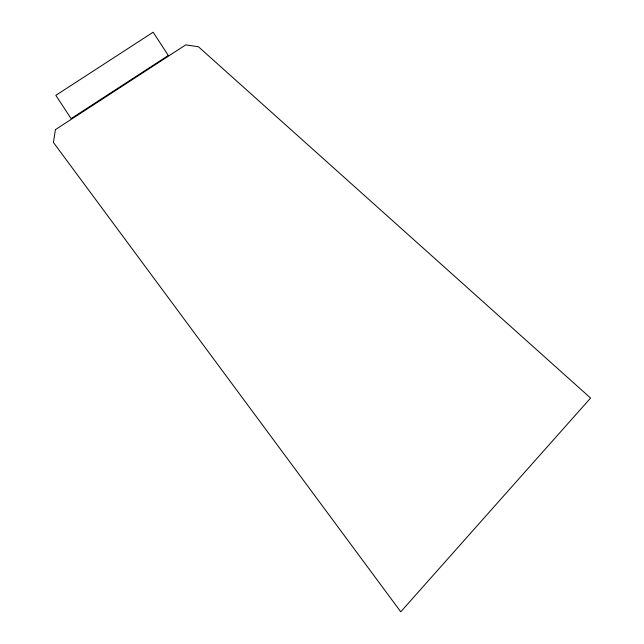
<?xml version="1.0" encoding="UTF-8"?>
<svg xmlns="http://www.w3.org/2000/svg" width="644" height="644" viewBox="0 0 644 644"><rect width="100%" height="100%" fill="white"/><g stroke="black" fill="none" stroke-linecap="round" stroke-linejoin="round"><path stroke-width="0.97" d="M55.432 129.613L53.404 142.429L400.753 611.8L590.596 398.056L198.4 46.738L185.689 44.911L55.432 129.613M168.301 55.489L71.098 118.633L55.843 95.344L153.151 32.2L168.301 55.489"/></g></svg>
